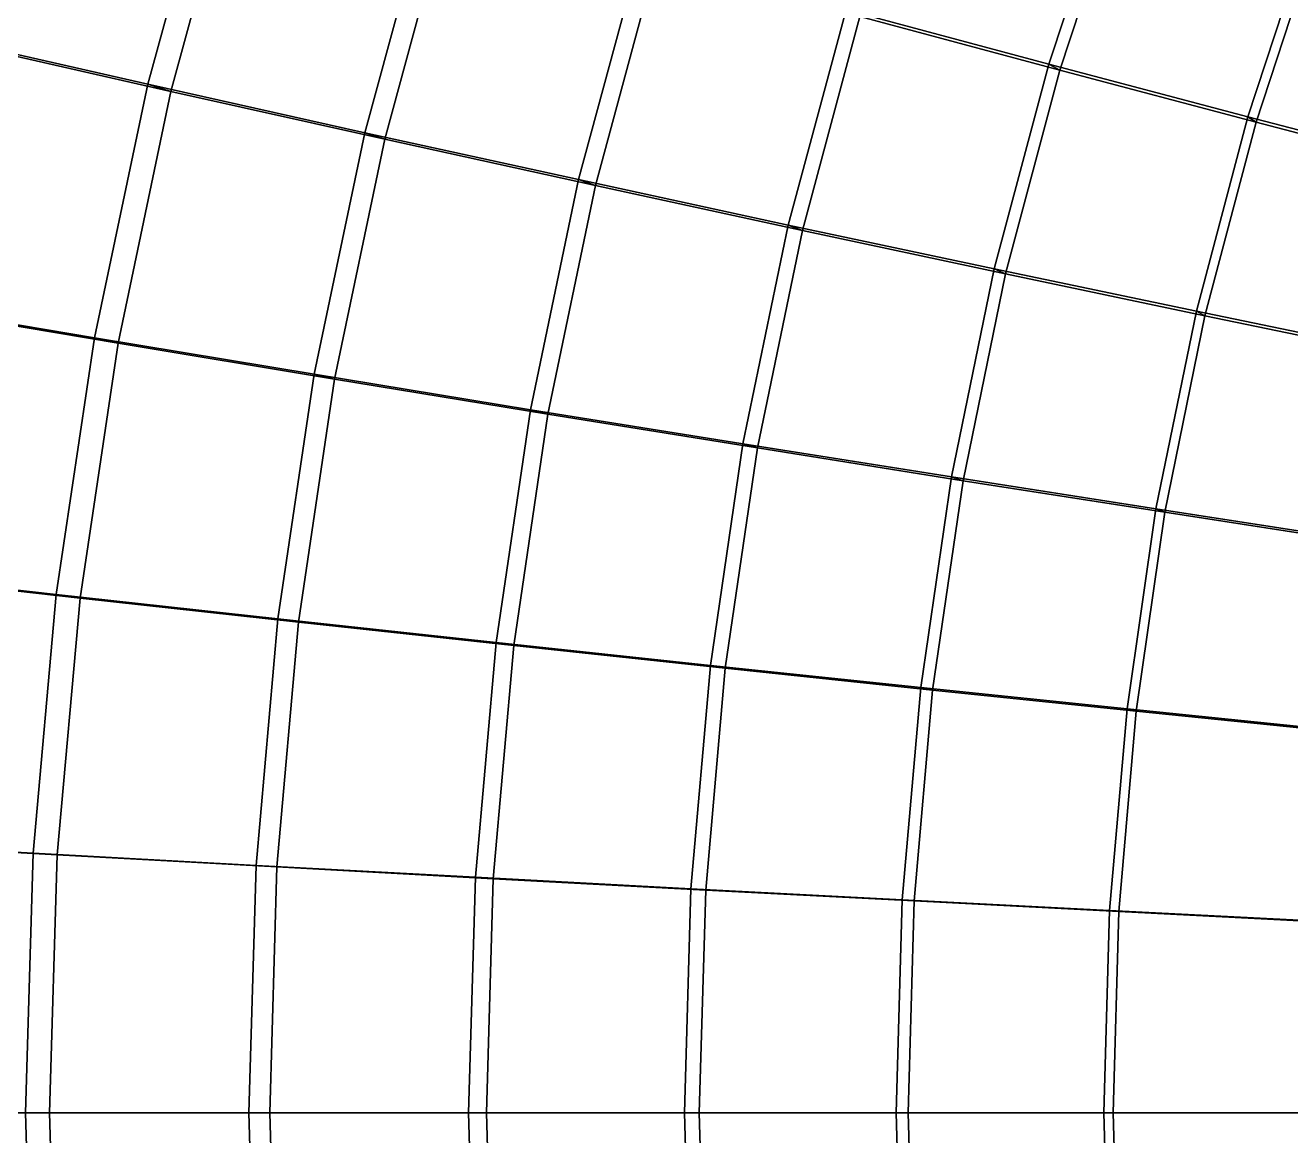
# Model space of a CAD drawing. Header units: metres. Extents: x -2184624 to 1125696, y -1900362 to 1900362.
# Drawn here: x -1432778 to -1068325, y -6583 to 313066 of the extents above; entities that cross this region are included whole.
import ezdxf

# ---------------------------------------------------------------- set-up
doc = ezdxf.new("R2010")
doc.units = ezdxf.units.M

msp = doc.modelspace()

# ---------------------------------------------------------------- linework, layer by layer
for points in [[(-1397483.8, 296101.66, 522361.53), (-1460946.4, 310488.34, 496161.97), (-1440237.6, 385786.88, 494339.12), (-1377830.6, 367915.9, 520397.88)], [(-1390828, 294050.03, 504234.66), (-1453327.1, 308240.84, 477846.66), (-1432796.1, 382996.88, 475983.06), (-1371340.9, 365369.47, 502230.12)], [(-1137942.6, 301878.38, 591216.4), (-1196346.6, 317566.84, 578213.8), (-1176122.4, 378320.94, 575396.3), (-1118844.4, 359641.8, 588285.8)], [(-1134831.1, 300133.5, 573515.1), (-1192439.1, 315642.97, 560432.7), (-1172382.6, 376034.75, 557565.56), (-1115891.6, 357569.3, 570535.3)], [(-1334967.4, 282149.12, 545051.7), (-1397483.8, 296101.66, 522361.53), (-1377830.6, 367915.9, 520397.88), (-1316338.5, 350585, 542959.3)], [(-1390828, 294050.03, 504234.66), (-1397483.8, 296101.66, 522361.53), (-1377830.6, 367915.9, 520397.88), (-1371340.9, 365369.47, 502230.12)], [(-1371340.9, 365369.47, 502230.12), (-1377830.6, 367915.9, 520397.88), (-1397483.8, 296101.66, 522361.53), (-1390828, 294050.03, 504234.66)], [(-1329222.6, 280277.5, 527081.2), (-1390828, 294050.03, 504234.66), (-1371340.9, 365369.47, 502230.12), (-1310749.2, 348262.44, 524947.94)], [(-1080646, 286728.34, 601334.3), (-1137942.6, 301878.38, 591216.4), (-1118844.4, 359641.8, 588285.8), (-1062634.8, 341604.66, 598305.75)], [(-1134831.1, 300133.5, 573515.1), (-1137942.6, 301878.38, 591216.4), (-1118844.4, 359641.8, 588285.8), (-1115891.6, 357569.3, 570535.3)], [(-1115891.6, 357569.3, 570535.3), (-1118844.4, 359641.8, 588285.8), (-1137942.6, 301878.38, 591216.4), (-1134831.1, 300133.5, 573515.1)], [(-1078309.2, 285151.22, 583692.94), (-1134831.1, 300133.5, 573515.1), (-1115891.6, 357569.3, 570535.3), (-1060448.5, 339732.53, 580615.6)], [(-1273462.1, 268636.94, 564388.94), (-1334967.4, 282149.12, 545051.7), (-1316338.5, 350585, 542959.3), (-1255826.1, 333801.53, 562179.25)], [(-1329222.6, 280277.5, 527081.2), (-1334967.4, 282149.12, 545051.7), (-1316338.5, 350585, 542959.3), (-1310749.2, 348262.44, 524947.94)], [(-1310749.2, 348262.44, 524947.94), (-1316338.5, 350585, 542959.3), (-1334967.4, 282149.12, 545051.7), (-1329222.6, 280277.5, 527081.2)], [(-1268585.1, 266931.5, 546546.2), (-1329222.6, 280277.5, 527081.2), (-1310749.2, 348262.44, 524947.94), (-1251095.1, 331685.78, 544295.6)], [(-1024479.2, 272105.47, 608709.44), (-1080646, 286728.34, 601334.3), (-1062634.8, 341604.66, 598305.75), (-1007517.1, 324195.75, 605597.6)], [(-1078309.2, 285151.22, 583692.94), (-1080646, 286728.34, 601334.3), (-1062634.8, 341604.66, 598305.75), (-1060448.5, 339732.53, 580615.6)], [(-1060448.5, 339732.53, 580615.6), (-1062634.8, 341604.66, 598305.75), (-1080646, 286728.34, 601334.3), (-1078309.2, 285151.22, 583692.94)], [(-1022901.3, 270686.4, 591110.2), (-1078309.2, 285151.22, 583692.94), (-1060448.5, 339732.53, 580615.6), (-1006082.75, 322512.44, 587950.4)], [(-1213023.1, 255566.1, 580528.25), (-1273462.1, 268636.94, 564388.94), (-1255826.1, 333801.53, 562179.25), (-1196346.6, 317566.84, 578213.8)], [(-1268585.1, 266931.5, 546546.2), (-1273462.1, 268636.94, 564388.94), (-1255826.1, 333801.53, 562179.25), (-1251095.1, 331685.78, 544295.6)], [(-1251095.1, 331685.78, 544295.6), (-1255826.1, 333801.53, 562179.25), (-1273462.1, 268636.94, 564388.94), (-1268585.1, 266931.5, 546546.2)], [(-1208977.9, 254014.81, 562787.75), (-1268585.1, 266931.5, 546546.2), (-1251095.1, 331685.78, 544295.6), (-1192439.1, 315642.97, 560432.7)], [(-1153690.9, 242934.47, 593623.1), (-1213023.1, 255566.1, 580528.25), (-1196346.6, 317566.84, 578213.8), (-1137942.6, 301878.38, 591216.4)], [(-1208977.9, 254014.81, 562787.75), (-1213023.1, 255566.1, 580528.25), (-1196346.6, 317566.84, 578213.8), (-1192439.1, 315642.97, 560432.7)], [(-1192439.1, 315642.97, 560432.7), (-1196346.6, 317566.84, 578213.8), (-1213023.1, 255566.1, 580528.25), (-1208977.9, 254014.81, 562787.75)], [(-1192439.1, 315642.97, 560432.7), (-1196346.6, 317566.84, 578213.8), (-1137942.6, 301878.38, 591216.4), (-1134831.1, 300133.5, 573515.1)], [(-1134831.1, 300133.5, 573515.1), (-1137942.6, 301878.38, 591216.4), (-1196346.6, 317566.84, 578213.8), (-1192439.1, 315642.97, 560432.7)], [(-1150449.1, 241526.97, 575962.25), (-1208977.9, 254014.81, 562787.75), (-1192439.1, 315642.97, 560432.7), (-1134831.1, 300133.5, 573515.1)], [(-1412863.6, 223112.05, 523893.6), (-1477152, 233954.83, 497584.66), (-1460946.4, 310488.34, 496161.97), (-1397483.8, 296101.66, 522361.53)], [(-1453327.1, 308240.84, 477846.66), (-1460946.4, 310488.34, 496161.97), (-1397483.8, 296101.66, 522361.53), (-1390828, 294050.03, 504234.66)], [(-1390828, 294050.03, 504234.66), (-1397483.8, 296101.66, 522361.53), (-1460946.4, 310488.34, 496161.97), (-1453327.1, 308240.84, 477846.66)], [(-1406078.4, 221564.89, 505798.53), (-1469394, 232260.2, 479301.03), (-1453327.1, 308240.84, 477846.66), (-1390828, 294050.03, 504234.66)], [(-1095498, 230736.3, 603821.56), (-1153690.9, 242934.47, 593623.1), (-1137942.6, 301878.38, 591216.4), (-1080646, 286728.34, 601334.3)], [(-1150449.1, 241526.97, 575962.25), (-1153690.9, 242934.47, 593623.1), (-1137942.6, 301878.38, 591216.4), (-1134831.1, 300133.5, 573515.1)], [(-1134831.1, 300133.5, 573515.1), (-1137942.6, 301878.38, 591216.4), (-1153690.9, 242934.47, 593623.1), (-1150449.1, 241526.97, 575962.25)], [(-1093037.5, 229463.52, 586220.06), (-1150449.1, 241526.97, 575962.25), (-1134831.1, 300133.5, 573515.1), (-1078309.2, 285151.22, 583692.94)], [(-1134831.1, 300133.5, 573515.1), (-1137942.6, 301878.38, 591216.4), (-1080646, 286728.34, 601334.3), (-1078309.2, 285151.22, 583692.94)], [(-1078309.2, 285151.22, 583692.94), (-1080646, 286728.34, 601334.3), (-1137942.6, 301878.38, 591216.4), (-1134831.1, 300133.5, 573515.1)], [(-1349545.9, 212596.42, 546684.2), (-1412863.6, 223112.05, 523893.6), (-1397483.8, 296101.66, 522361.53), (-1334967.4, 282149.12, 545051.7)], [(-1406078.4, 221564.89, 505798.53), (-1412863.6, 223112.05, 523893.6), (-1397483.8, 296101.66, 522361.53), (-1390828, 294050.03, 504234.66)], [(-1390828, 294050.03, 504234.66), (-1397483.8, 296101.66, 522361.53), (-1412863.6, 223112.05, 523893.6), (-1406078.4, 221564.89, 505798.53)], [(-1390828, 294050.03, 504234.66), (-1397483.8, 296101.66, 522361.53), (-1334967.4, 282149.12, 545051.7), (-1329222.6, 280277.5, 527081.2)], [(-1329222.6, 280277.5, 527081.2), (-1334967.4, 282149.12, 545051.7), (-1397483.8, 296101.66, 522361.53), (-1390828, 294050.03, 504234.66)], [(-1343679.9, 211184.8, 528745.56), (-1406078.4, 221564.89, 505798.53), (-1390828, 294050.03, 504234.66), (-1329222.6, 280277.5, 527081.2)], [(-1038466.56, 218962.17, 611264.8), (-1095498, 230736.3, 603821.56), (-1080646, 286728.34, 601334.3), (-1024479.2, 272105.47, 608709.44)], [(-1093037.5, 229463.52, 586220.06), (-1095498, 230736.3, 603821.56), (-1080646, 286728.34, 601334.3), (-1078309.2, 285151.22, 583692.94)], [(-1078309.2, 285151.22, 583692.94), (-1080646, 286728.34, 601334.3), (-1095498, 230736.3, 603821.56), (-1093037.5, 229463.52, 586220.06)], [(-1036770.94, 217816.23, 593704.94), (-1093037.5, 229463.52, 586220.06), (-1078309.2, 285151.22, 583692.94), (-1022901.3, 270686.4, 591110.2)], [(-1078309.2, 285151.22, 583692.94), (-1080646, 286728.34, 601334.3), (-1024479.2, 272105.47, 608709.44), (-1022901.3, 270686.4, 591110.2)], [(-1022901.3, 270686.4, 591110.2), (-1024479.2, 272105.47, 608709.44), (-1080646, 286728.34, 601334.3), (-1078309.2, 285151.22, 583692.94)], [(-1287264.8, 202411.95, 566112.4), (-1349545.9, 212596.42, 546684.2), (-1334967.4, 282149.12, 545051.7), (-1273462.1, 268636.94, 564388.94)], [(-1343679.9, 211184.8, 528745.56), (-1349545.9, 212596.42, 546684.2), (-1334967.4, 282149.12, 545051.7), (-1329222.6, 280277.5, 527081.2)], [(-1329222.6, 280277.5, 527081.2), (-1334967.4, 282149.12, 545051.7), (-1349545.9, 212596.42, 546684.2), (-1343679.9, 211184.8, 528745.56)], [(-1329222.6, 280277.5, 527081.2), (-1334967.4, 282149.12, 545051.7), (-1273462.1, 268636.94, 564388.94), (-1268585.1, 266931.5, 546546.2)], [(-1268585.1, 266931.5, 546546.2), (-1273462.1, 268636.94, 564388.94), (-1334967.4, 282149.12, 545051.7), (-1329222.6, 280277.5, 527081.2)], [(-1282273.8, 201125.39, 548301.4), (-1343679.9, 211184.8, 528745.56), (-1329222.6, 280277.5, 527081.2), (-1268585.1, 266931.5, 546546.2)], [(-1226074.1, 192560.4, 582333.9), (-1287264.8, 202411.95, 566112.4), (-1273462.1, 268636.94, 564388.94), (-1213023.1, 255566.1, 580528.25)], [(-1282273.8, 201125.39, 548301.4), (-1287264.8, 202411.95, 566112.4), (-1273462.1, 268636.94, 564388.94), (-1268585.1, 266931.5, 546546.2)], [(-1268585.1, 266931.5, 546546.2), (-1273462.1, 268636.94, 564388.94), (-1287264.8, 202411.95, 566112.4), (-1282273.8, 201125.39, 548301.4)], [(-1221921.6, 191389.88, 564625), (-1282273.8, 201125.39, 548301.4), (-1268585.1, 266931.5, 546546.2), (-1208977.9, 254014.81, 562787.75)], [(-1268585.1, 266931.5, 546546.2), (-1273462.1, 268636.94, 564388.94), (-1213023.1, 255566.1, 580528.25), (-1208977.9, 254014.81, 562787.75)], [(-1208977.9, 254014.81, 562787.75), (-1213023.1, 255566.1, 580528.25), (-1273462.1, 268636.94, 564388.94), (-1268585.1, 266931.5, 546546.2)], [(-1166016, 183039.33, 595500.94), (-1226074.1, 192560.4, 582333.9), (-1213023.1, 255566.1, 580528.25), (-1153690.9, 242934.47, 593623.1)], [(-1221921.6, 191389.88, 564625), (-1226074.1, 192560.4, 582333.9), (-1213023.1, 255566.1, 580528.25), (-1208977.9, 254014.81, 562787.75)], [(-1208977.9, 254014.81, 562787.75), (-1213023.1, 255566.1, 580528.25), (-1226074.1, 192560.4, 582333.9), (-1221921.6, 191389.88, 564625)], [(-1208977.9, 254014.81, 562787.75), (-1213023.1, 255566.1, 580528.25), (-1153690.9, 242934.47, 593623.1), (-1150449.1, 241526.97, 575962.25)], [(-1150449.1, 241526.97, 575962.25), (-1153690.9, 242934.47, 593623.1), (-1213023.1, 255566.1, 580528.25), (-1208977.9, 254014.81, 562787.75)], [(-1162672.5, 181976.95, 577871.44), (-1221921.6, 191389.88, 564625), (-1208977.9, 254014.81, 562787.75), (-1150449.1, 241526.97, 575962.25)], [(-1107122.1, 173844.92, 605762), (-1166016, 183039.33, 595500.94), (-1153690.9, 242934.47, 593623.1), (-1095498, 230736.3, 603821.56)], [(-1162672.5, 181976.95, 577871.44), (-1166016, 183039.33, 595500.94), (-1153690.9, 242934.47, 593623.1), (-1150449.1, 241526.97, 575962.25)], [(-1150449.1, 241526.97, 575962.25), (-1153690.9, 242934.47, 593623.1), (-1166016, 183039.33, 595500.94), (-1162672.5, 181976.95, 577871.44)], [(-1104565.1, 172883.86, 588191.5), (-1162672.5, 181976.95, 577871.44), (-1150449.1, 241526.97, 575962.25), (-1093037.5, 229463.52, 586220.06)], [(-1150449.1, 241526.97, 575962.25), (-1153690.9, 242934.47, 593623.1), (-1095498, 230736.3, 603821.56), (-1093037.5, 229463.52, 586220.06)], [(-1093037.5, 229463.52, 586220.06), (-1095498, 230736.3, 603821.56), (-1153690.9, 242934.47, 593623.1), (-1150449.1, 241526.97, 575962.25)], [(-1423899.8, 149235.98, 524990.7), (-1488780.1, 156489.52, 498603.22), (-1477152, 233954.83, 497584.66), (-1412863.6, 223112.05, 523893.6)], [(-1469394, 232260.2, 479301.03), (-1477152, 233954.83, 497584.66), (-1412863.6, 223112.05, 523893.6), (-1406078.4, 221564.89, 505798.53)], [(-1406078.4, 221564.89, 505798.53), (-1412863.6, 223112.05, 523893.6), (-1477152, 233954.83, 497584.66), (-1469394, 232260.2, 479301.03)], [(-1417021.8, 148200.55, 506918.3), (-1480922.9, 155355.48, 480342.22), (-1469394, 232260.2, 479301.03), (-1406078.4, 221564.89, 505798.53)], [(-1049414, 164970.02, 613258.44), (-1107122.1, 173844.92, 605762), (-1095498, 230736.3, 603821.56), (-1038466.56, 218962.17, 611264.8)], [(-1104565.1, 172883.86, 588191.5), (-1107122.1, 173844.92, 605762), (-1095498, 230736.3, 603821.56), (-1093037.5, 229463.52, 586220.06)], [(-1093037.5, 229463.52, 586220.06), (-1095498, 230736.3, 603821.56), (-1107122.1, 173844.92, 605762), (-1104565.1, 172883.86, 588191.5)], [(-1093037.5, 229463.52, 586220.06), (-1095498, 230736.3, 603821.56), (-1038466.56, 218962.17, 611264.8), (-1036770.94, 217816.23, 593704.94)], [(-1036770.94, 217816.23, 593704.94), (-1038466.56, 218962.17, 611264.8), (-1095498, 230736.3, 603821.56), (-1093037.5, 229463.52, 586220.06)], [(-1047626.5, 164104.39, 595729.2), (-1104565.1, 172883.86, 588191.5), (-1093037.5, 229463.52, 586220.06), (-1036770.94, 217816.23, 593704.94)], [(-1360007.2, 142201.08, 547853.1), (-1423899.8, 149235.98, 524990.7), (-1412863.6, 223112.05, 523893.6), (-1349545.9, 212596.42, 546684.2)], [(-1417021.8, 148200.55, 506918.3), (-1423899.8, 149235.98, 524990.7), (-1412863.6, 223112.05, 523893.6), (-1406078.4, 221564.89, 505798.53)], [(-1406078.4, 221564.89, 505798.53), (-1412863.6, 223112.05, 523893.6), (-1423899.8, 149235.98, 524990.7), (-1417021.8, 148200.55, 506918.3)], [(-1406078.4, 221564.89, 505798.53), (-1412863.6, 223112.05, 523893.6), (-1349545.9, 212596.42, 546684.2), (-1343679.9, 211184.8, 528745.56)], [(-1343679.9, 211184.8, 528745.56), (-1349545.9, 212596.42, 546684.2), (-1412863.6, 223112.05, 523893.6), (-1406078.4, 221564.89, 505798.53)], [(-1354054.5, 141256.17, 529937.25), (-1417021.8, 148200.55, 506918.3), (-1406078.4, 221564.89, 505798.53), (-1343679.9, 211184.8, 528745.56)], [(-1297169.5, 135387.69, 567346.75), (-1360007.2, 142201.08, 547853.1), (-1349545.9, 212596.42, 546684.2), (-1287264.8, 202411.95, 566112.4)], [(-1354054.5, 141256.17, 529937.25), (-1360007.2, 142201.08, 547853.1), (-1349545.9, 212596.42, 546684.2), (-1343679.9, 211184.8, 528745.56)], [(-1343679.9, 211184.8, 528745.56), (-1349545.9, 212596.42, 546684.2), (-1360007.2, 142201.08, 547853.1), (-1354054.5, 141256.17, 529937.25)], [(-1343679.9, 211184.8, 528745.56), (-1349545.9, 212596.42, 546684.2), (-1287264.8, 202411.95, 566112.4), (-1282273.8, 201125.39, 548301.4)], [(-1282273.8, 201125.39, 548301.4), (-1287264.8, 202411.95, 566112.4), (-1349545.9, 212596.42, 546684.2), (-1343679.9, 211184.8, 528745.56)], [(-1292097, 134526.4, 549558.5), (-1354054.5, 141256.17, 529937.25), (-1343679.9, 211184.8, 528745.56), (-1282273.8, 201125.39, 548301.4)], [(-1235440, 128796.414, 583626.4), (-1297169.5, 135387.69, 567346.75), (-1287264.8, 202411.95, 566112.4), (-1226074.1, 192560.4, 582333.9)], [(-1292097, 134526.4, 549558.5), (-1297169.5, 135387.69, 567346.75), (-1287264.8, 202411.95, 566112.4), (-1282273.8, 201125.39, 548301.4)], [(-1282273.8, 201125.39, 548301.4), (-1287264.8, 202411.95, 566112.4), (-1297169.5, 135387.69, 567346.75), (-1292097, 134526.4, 549558.5)], [(-1231210.5, 128012.695, 565940.1), (-1292097, 134526.4, 549558.5), (-1282273.8, 201125.39, 548301.4), (-1221921.6, 191389.88, 564625)], [(-1282273.8, 201125.39, 548301.4), (-1287264.8, 202411.95, 566112.4), (-1226074.1, 192560.4, 582333.9), (-1221921.6, 191389.88, 564625)], [(-1221921.6, 191389.88, 564625), (-1226074.1, 192560.4, 582333.9), (-1287264.8, 202411.95, 566112.4), (-1282273.8, 201125.39, 548301.4)], [(-1174860.9, 122426.73, 596845.3), (-1235440, 128796.414, 583626.4), (-1226074.1, 192560.4, 582333.9), (-1166016, 183039.33, 595500.94)], [(-1231210.5, 128012.695, 565940.1), (-1235440, 128796.414, 583626.4), (-1226074.1, 192560.4, 582333.9), (-1221921.6, 191389.88, 564625)], [(-1221921.6, 191389.88, 564625), (-1226074.1, 192560.4, 582333.9), (-1235440, 128796.414, 583626.4), (-1231210.5, 128012.695, 565940.1)], [(-1171444.6, 121715.27, 579238.2), (-1231210.5, 128012.695, 565940.1), (-1221921.6, 191389.88, 564625), (-1162672.5, 181976.95, 577871.44)], [(-1221921.6, 191389.88, 564625), (-1226074.1, 192560.4, 582333.9), (-1166016, 183039.33, 595500.94), (-1162672.5, 181976.95, 577871.44)], [(-1162672.5, 181976.95, 577871.44), (-1166016, 183039.33, 595500.94), (-1226074.1, 192560.4, 582333.9), (-1221921.6, 191389.88, 564625)], [(-1115463.8, 116275.164, 607151.06), (-1174860.9, 122426.73, 596845.3), (-1166016, 183039.33, 595500.94), (-1107122.1, 173844.92, 605762)], [(-1171444.6, 121715.27, 579238.2), (-1174860.9, 122426.73, 596845.3), (-1166016, 183039.33, 595500.94), (-1162672.5, 181976.95, 577871.44)], [(-1162672.5, 181976.95, 577871.44), (-1166016, 183039.33, 595500.94), (-1174860.9, 122426.73, 596845.3), (-1171444.6, 121715.27, 579238.2)], [(-1162672.5, 181976.95, 577871.44), (-1166016, 183039.33, 595500.94), (-1107122.1, 173844.92, 605762), (-1104565.1, 172883.86, 588191.5)], [(-1104565.1, 172883.86, 588191.5), (-1107122.1, 173844.92, 605762), (-1166016, 183039.33, 595500.94), (-1162672.5, 181976.95, 577871.44)], [(-1112837.8, 115631.38, 589602.8), (-1171444.6, 121715.27, 579238.2), (-1162672.5, 181976.95, 577871.44), (-1104565.1, 172883.86, 588191.5)], [(-1057270, 110337.33, 614685.5), (-1115463.8, 116275.164, 607151.06), (-1107122.1, 173844.92, 605762), (-1049414, 164970.02, 613258.44)], [(-1112837.8, 115631.38, 589602.8), (-1115463.8, 116275.164, 607151.06), (-1107122.1, 173844.92, 605762), (-1104565.1, 172883.86, 588191.5)], [(-1104565.1, 172883.86, 588191.5), (-1107122.1, 173844.92, 605762), (-1115463.8, 116275.164, 607151.06), (-1112837.8, 115631.38, 589602.8)], [(-1055416.8, 109757.28, 597178.1), (-1112837.8, 115631.38, 589602.8), (-1104565.1, 172883.86, 588191.5), (-1047626.5, 164104.39, 595729.2)], [(-1104565.1, 172883.86, 588191.5), (-1107122.1, 173844.92, 605762), (-1049414, 164970.02, 613258.44), (-1047626.5, 164104.39, 595729.2)], [(-1047626.5, 164104.39, 595729.2), (-1049414, 164970.02, 613258.44), (-1107122.1, 173844.92, 605762), (-1104565.1, 172883.86, 588191.5)], [(-1430541.6, 74766.61, 525650), (-1495778.5, 78400.94, 499215.4), (-1488780.1, 156489.52, 498603.22), (-1423899.8, 149235.98, 524990.7)], [(-1480922.9, 155355.48, 480342.22), (-1488780.1, 156489.52, 498603.22), (-1423899.8, 149235.98, 524990.7), (-1417021.8, 148200.55, 506918.3)], [(-1417021.8, 148200.55, 506918.3), (-1423899.8, 149235.98, 524990.7), (-1488780.1, 156489.52, 498603.22), (-1480922.9, 155355.48, 480342.22)], [(-1423607.9, 74247.69, 507591.28), (-1487861.5, 77832.64, 480967.97), (-1480922.9, 155355.48, 480342.22), (-1417021.8, 148200.55, 506918.3)], [(-1366304, 71241.81, 548555.6), (-1430541.6, 74766.61, 525650), (-1423899.8, 149235.98, 524990.7), (-1360007.2, 142201.08, 547853.1)], [(-1423607.9, 74247.69, 507591.28), (-1430541.6, 74766.61, 525650), (-1423899.8, 149235.98, 524990.7), (-1417021.8, 148200.55, 506918.3)], [(-1417021.8, 148200.55, 506918.3), (-1423899.8, 149235.98, 524990.7), (-1430541.6, 74766.61, 525650), (-1423607.9, 74247.69, 507591.28)], [(-1417021.8, 148200.55, 506918.3), (-1423899.8, 149235.98, 524990.7), (-1360007.2, 142201.08, 547853.1), (-1354054.5, 141256.17, 529937.25)], [(-1354054.5, 141256.17, 529937.25), (-1360007.2, 142201.08, 547853.1), (-1423899.8, 149235.98, 524990.7), (-1417021.8, 148200.55, 506918.3)], [(-1360299, 70768.25, 530653.4), (-1423607.9, 74247.69, 507591.28), (-1417021.8, 148200.55, 506918.3), (-1354054.5, 141256.17, 529937.25)], [(-1303130.9, 67827.91, 568088.25), (-1366304, 71241.81, 548555.6), (-1360007.2, 142201.08, 547853.1), (-1297169.5, 135387.69, 567346.75)], [(-1360299, 70768.25, 530653.4), (-1366304, 71241.81, 548555.6), (-1360007.2, 142201.08, 547853.1), (-1354054.5, 141256.17, 529937.25)], [(-1354054.5, 141256.17, 529937.25), (-1360007.2, 142201.08, 547853.1), (-1366304, 71241.81, 548555.6), (-1360299, 70768.25, 530653.4)], [(-1354054.5, 141256.17, 529937.25), (-1360007.2, 142201.08, 547853.1), (-1297169.5, 135387.69, 567346.75), (-1292097, 134526.4, 549558.5)], [(-1292097, 134526.4, 549558.5), (-1297169.5, 135387.69, 567346.75), (-1360007.2, 142201.08, 547853.1), (-1354054.5, 141256.17, 529937.25)], [(-1298009.4, 67396.2, 550313.6), (-1360299, 70768.25, 530653.4), (-1354054.5, 141256.17, 529937.25), (-1292097, 134526.4, 549558.5)], [(-1241077, 64525.465, 584403.25), (-1303130.9, 67827.91, 568088.25), (-1297169.5, 135387.69, 567346.75), (-1235440, 128796.414, 583626.4)], [(-1298009.4, 67396.2, 550313.6), (-1303130.9, 67827.91, 568088.25), (-1297169.5, 135387.69, 567346.75), (-1292097, 134526.4, 549558.5)], [(-1292097, 134526.4, 549558.5), (-1297169.5, 135387.69, 567346.75), (-1303130.9, 67827.91, 568088.25), (-1298009.4, 67396.2, 550313.6)], [(-1292097, 134526.4, 549558.5), (-1297169.5, 135387.69, 567346.75), (-1235440, 128796.414, 583626.4), (-1231210.5, 128012.695, 565940.1)], [(-1231210.5, 128012.695, 565940.1), (-1235440, 128796.414, 583626.4), (-1297169.5, 135387.69, 567346.75), (-1292097, 134526.4, 549558.5)], [(-1236801.2, 64132.574, 566730.5), (-1298009.4, 67396.2, 550313.6), (-1292097, 134526.4, 549558.5), (-1231210.5, 128012.695, 565940.1)], [(-1180184.2, 61333.72, 597653.1), (-1241077, 64525.465, 584403.25), (-1235440, 128796.414, 583626.4), (-1174860.9, 122426.73, 596845.3)], [(-1236801.2, 64132.574, 566730.5), (-1241077, 64525.465, 584403.25), (-1235440, 128796.414, 583626.4), (-1231210.5, 128012.695, 565940.1)], [(-1231210.5, 128012.695, 565940.1), (-1235440, 128796.414, 583626.4), (-1241077, 64525.465, 584403.25), (-1236801.2, 64132.574, 566730.5)], [(-1176724.5, 60977.008, 580059.5), (-1236801.2, 64132.574, 566730.5), (-1231210.5, 128012.695, 565940.1), (-1171444.6, 121715.27, 579238.2)], [(-1231210.5, 128012.695, 565940.1), (-1235440, 128796.414, 583626.4), (-1174860.9, 122426.73, 596845.3), (-1171444.6, 121715.27, 579238.2)], [(-1171444.6, 121715.27, 579238.2), (-1174860.9, 122426.73, 596845.3), (-1235440, 128796.414, 583626.4), (-1231210.5, 128012.695, 565940.1)], [(-1120484.8, 58251.406, 607986), (-1180184.2, 61333.72, 597653.1), (-1174860.9, 122426.73, 596845.3), (-1115463.8, 116275.164, 607151.06)], [(-1176724.5, 60977.008, 580059.5), (-1180184.2, 61333.72, 597653.1), (-1174860.9, 122426.73, 596845.3), (-1171444.6, 121715.27, 579238.2)], [(-1171444.6, 121715.27, 579238.2), (-1174860.9, 122426.73, 596845.3), (-1180184.2, 61333.72, 597653.1), (-1176724.5, 60977.008, 580059.5)], [(-1117817.2, 57928.594, 590451), (-1176724.5, 60977.008, 580059.5), (-1171444.6, 121715.27, 579238.2), (-1112837.8, 115631.38, 589602.8)], [(-1171444.6, 121715.27, 579238.2), (-1174860.9, 122426.73, 596845.3), (-1115463.8, 116275.164, 607151.06), (-1112837.8, 115631.38, 589602.8)], [(-1112837.8, 115631.38, 589602.8), (-1115463.8, 116275.164, 607151.06), (-1174860.9, 122426.73, 596845.3), (-1171444.6, 121715.27, 579238.2)], [(-1061998.6, 55276.047, 615543.25), (-1120484.8, 58251.406, 607986), (-1115463.8, 116275.164, 607151.06), (-1057270, 110337.33, 614685.5)], [(-1117817.2, 57928.594, 590451), (-1120484.8, 58251.406, 607986), (-1115463.8, 116275.164, 607151.06), (-1112837.8, 115631.38, 589602.8)], [(-1112837.8, 115631.38, 589602.8), (-1115463.8, 116275.164, 607151.06), (-1120484.8, 58251.406, 607986), (-1117817.2, 57928.594, 590451)], [(-1060105.9, 54985.133, 598049), (-1117817.2, 57928.594, 590451), (-1112837.8, 115631.38, 589602.8), (-1055416.8, 109757.28, 597178.1)], [(-1112837.8, 115631.38, 589602.8), (-1115463.8, 116275.164, 607151.06), (-1057270, 110337.33, 614685.5), (-1055416.8, 109757.28, 597178.1)], [(-1055416.8, 109757.28, 597178.1), (-1057270, 110337.33, 614685.5), (-1115463.8, 116275.164, 607151.06), (-1112837.8, 115631.38, 589602.8)], [(-1432759.4, -0.129, 525869.7), (-1498115, -0.07, 499419.34), (-1495778.5, 78400.94, 499215.4), (-1430541.6, 74766.61, 525650)], [(-1487861.5, 77832.64, 480967.97), (-1495778.5, 78400.94, 499215.4), (-1430541.6, 74766.61, 525650), (-1423607.9, 74247.69, 507591.28)], [(-1423607.9, 74247.69, 507591.28), (-1430541.6, 74766.61, 525650), (-1495778.5, 78400.94, 499215.4), (-1487861.5, 77832.64, 480967.97)], [(-1425807.1, -0.11, 507815.5), (-1490178, -0.059, 481176.4), (-1487861.5, 77832.64, 480967.97), (-1423607.9, 74247.69, 507591.28)], [(-1368405.5, -0.13, 548790), (-1432759.4, -0.129, 525869.7), (-1430541.6, 74766.61, 525650), (-1366304, 71241.81, 548555.6)], [(-1425807.1, -0.11, 507815.5), (-1432759.4, -0.129, 525869.7), (-1430541.6, 74766.61, 525650), (-1423607.9, 74247.69, 507591.28)], [(-1423607.9, 74247.69, 507591.28), (-1430541.6, 74766.61, 525650), (-1432759.4, -0.129, 525869.7), (-1425807.1, -0.11, 507815.5)], [(-1423607.9, 74247.69, 507591.28), (-1430541.6, 74766.61, 525650), (-1366304, 71241.81, 548555.6), (-1360299, 70768.25, 530653.4)], [(-1360299, 70768.25, 530653.4), (-1366304, 71241.81, 548555.6), (-1430541.6, 74766.61, 525650), (-1423607.9, 74247.69, 507591.28)], [(-1362383.2, -0.108, 530892.25), (-1425807.1, -0.11, 507815.5), (-1423607.9, 74247.69, 507591.28), (-1360299, 70768.25, 530653.4)], [(-1305120.8, -0.075, 568335.9), (-1368405.5, -0.13, 548790), (-1366304, 71241.81, 548555.6), (-1303130.9, 67827.91, 568088.25)], [(-1362383.2, -0.108, 530892.25), (-1368405.5, -0.13, 548790), (-1366304, 71241.81, 548555.6), (-1360299, 70768.25, 530653.4)], [(-1360299, 70768.25, 530653.4), (-1366304, 71241.81, 548555.6), (-1368405.5, -0.13, 548790), (-1362383.2, -0.108, 530892.25)], [(-1360299, 70768.25, 530653.4), (-1366304, 71241.81, 548555.6), (-1303130.9, 67827.91, 568088.25), (-1298009.4, 67396.2, 550313.6)], [(-1298009.4, 67396.2, 550313.6), (-1303130.9, 67827.91, 568088.25), (-1366304, 71241.81, 548555.6), (-1360299, 70768.25, 530653.4)], [(-1299982.8, -0.069, 550565.75), (-1362383.2, -0.108, 530892.25), (-1360299, 70768.25, 530653.4), (-1298009.4, 67396.2, 550313.6)], [(-1242958.8, -0.014, 584662.44), (-1305120.8, -0.075, 568335.9), (-1303130.9, 67827.91, 568088.25), (-1241077, 64525.465, 584403.25)], [(-1299982.8, -0.069, 550565.75), (-1305120.8, -0.075, 568335.9), (-1303130.9, 67827.91, 568088.25), (-1298009.4, 67396.2, 550313.6)], [(-1298009.4, 67396.2, 550313.6), (-1303130.9, 67827.91, 568088.25), (-1305120.8, -0.075, 568335.9), (-1299982.8, -0.069, 550565.75)], [(-1298009.4, 67396.2, 550313.6), (-1303130.9, 67827.91, 568088.25), (-1241077, 64525.465, 584403.25), (-1236801.2, 64132.574, 566730.5)], [(-1236801.2, 64132.574, 566730.5), (-1241077, 64525.465, 584403.25), (-1303130.9, 67827.91, 568088.25), (-1298009.4, 67396.2, 550313.6)], [(-1238667.5, -0.028, 566994.2), (-1299982.8, -0.069, 550565.75), (-1298009.4, 67396.2, 550313.6), (-1236801.2, 64132.574, 566730.5)], [(-1181961.4, -0.181, 597922.94), (-1242958.8, -0.014, 584662.44), (-1241077, 64525.465, 584403.25), (-1180184.2, 61333.72, 597653.1)], [(-1238667.5, -0.028, 566994.2), (-1242958.8, -0.014, 584662.44), (-1241077, 64525.465, 584403.25), (-1236801.2, 64132.574, 566730.5)], [(-1236801.2, 64132.574, 566730.5), (-1241077, 64525.465, 584403.25), (-1242958.8, -0.014, 584662.44), (-1238667.5, -0.028, 566994.2)], [(-1236801.2, 64132.574, 566730.5), (-1241077, 64525.465, 584403.25), (-1180184.2, 61333.72, 597653.1), (-1176724.5, 60977.008, 580059.5)], [(-1176724.5, 60977.008, 580059.5), (-1180184.2, 61333.72, 597653.1), (-1241077, 64525.465, 584403.25), (-1236801.2, 64132.574, 566730.5)], [(-1178486.9, -0.18, 580333.7), (-1238667.5, -0.028, 566994.2), (-1236801.2, 64132.574, 566730.5), (-1176724.5, 60977.008, 580059.5)], [(-1122160.5, -0.02, 608264.3), (-1181961.4, -0.181, 597922.94), (-1180184.2, 61333.72, 597653.1), (-1120484.8, 58251.406, 607986)], [(-1178486.9, -0.18, 580333.7), (-1181961.4, -0.181, 597922.94), (-1180184.2, 61333.72, 597653.1), (-1176724.5, 60977.008, 580059.5)], [(-1176724.5, 60977.008, 580059.5), (-1180184.2, 61333.72, 597653.1), (-1181961.4, -0.181, 597922.94), (-1178486.9, -0.18, 580333.7)], [(-1176724.5, 60977.008, 580059.5), (-1180184.2, 61333.72, 597653.1), (-1120484.8, 58251.406, 607986), (-1117817.2, 57928.594, 590451)], [(-1117817.2, 57928.594, 590451), (-1120484.8, 58251.406, 607986), (-1180184.2, 61333.72, 597653.1), (-1176724.5, 60977.008, 580059.5)], [(-1119479.2, 0.01, 590733.8), (-1178486.9, -0.18, 580333.7), (-1176724.5, 60977.008, 580059.5), (-1117817.2, 57928.594, 590451)], [(-1063576.6, -0.065, 615829.4), (-1122160.5, -0.02, 608264.3), (-1120484.8, 58251.406, 607986), (-1061998.6, 55276.047, 615543.25)], [(-1119479.2, 0.01, 590733.8), (-1122160.5, -0.02, 608264.3), (-1120484.8, 58251.406, 607986), (-1117817.2, 57928.594, 590451)], [(-1117817.2, 57928.594, 590451), (-1120484.8, 58251.406, 607986), (-1122160.5, -0.02, 608264.3), (-1119479.2, 0.01, 590733.8)], [(-1117817.2, 57928.594, 590451), (-1120484.8, 58251.406, 607986), (-1061998.6, 55276.047, 615543.25), (-1060105.9, 54985.133, 598049)], [(-1060105.9, 54985.133, 598049), (-1061998.6, 55276.047, 615543.25), (-1120484.8, 58251.406, 607986), (-1117817.2, 57928.594, 590451)], [(-1061670.9, -0.049, 598339.5), (-1119479.2, 0.01, 590733.8), (-1117817.2, 57928.594, 590451), (-1060105.9, 54985.133, 598049)], [(-1119479.2, 0.01, 590733.8), (-1122160.5, -0.02, 608264.3), (-1181961.4, -0.181, 597922.94), (-1178486.9, -0.18, 580333.7)], [(-1061670.9, -0.049, 598339.5), (-1063576.6, -0.065, 615829.4), (-1122160.5, -0.02, 608264.3), (-1119479.2, 0.01, 590733.8)], [(-1425807.1, -0.11, 507815.5), (-1432759.4, -0.129, 525869.7), (-1498115, -0.07, 499419.34), (-1490178, -0.059, 481176.4)], [(-1362383.2, -0.108, 530892.25), (-1368405.5, -0.13, 548790), (-1432759.4, -0.129, 525869.7), (-1425807.1, -0.11, 507815.5)], [(-1299982.8, -0.069, 550565.75), (-1305120.8, -0.075, 568335.9), (-1368405.5, -0.13, 548790), (-1362383.2, -0.108, 530892.25)], [(-1238667.5, -0.028, 566994.2), (-1242958.8, -0.014, 584662.44), (-1305120.8, -0.075, 568335.9), (-1299982.8, -0.069, 550565.75)], [(-1178486.9, -0.18, 580333.7), (-1181961.4, -0.181, 597922.94), (-1242958.8, -0.014, 584662.44), (-1238667.5, -0.028, 566994.2)]]:
    msp.add_3dface(points)
at = {"layer": '1'}
for points in [[(-1178486.9, -0.18, 580333.7), (-1181961.4, -0.181, 597922.94), (-1122160.5, -0.02, 608264.3), (-1119479.2, 0.01, 590733.8)], [(-1117816.8, -57928.793, 590450.8), (-1176724.5, -60977.13, 580059.5), (-1178486.9, -0.18, 580333.7), (-1119479.2, 0.01, 590733.8)], [(-1117816.8, -57928.793, 590450.8), (-1120484.2, -58251.598, 607985.8), (-1122160.5, -0.02, 608264.3), (-1119479.2, 0.01, 590733.8)], [(-1119479.2, 0.01, 590733.8), (-1122160.5, -0.02, 608264.3), (-1063576.6, -0.065, 615829.4), (-1061670.9, -0.049, 598339.5)], [(-1119479.2, 0.01, 590733.8), (-1122160.5, -0.02, 608264.3), (-1120484.2, -58251.598, 607985.8), (-1117816.8, -57928.793, 590450.8)], [(-1060105.6, -54985.293, 598048.94), (-1117816.8, -57928.793, 590450.8), (-1119479.2, 0.01, 590733.8), (-1061670.9, -0.049, 598339.5)], [(-1490178, -0.059, 481176.4), (-1498115, -0.07, 499419.34), (-1432759.4, -0.129, 525869.7), (-1425807.1, -0.11, 507815.5)], [(-1430541.9, -74767.01, 525649.75), (-1495778.5, -78401.23, 499215.25), (-1498115, -0.07, 499419.34), (-1432759.4, -0.129, 525869.7)], [(-1423608.1, -74248.07, 507591), (-1487861.5, -77832.93, 480967.8), (-1490178, -0.059, 481176.4), (-1425807.1, -0.11, 507815.5)], [(-1425807.1, -0.11, 507815.5), (-1432759.4, -0.129, 525869.7), (-1368405.5, -0.13, 548790), (-1362383.2, -0.108, 530892.25)], [(-1423608.1, -74248.07, 507591), (-1430541.9, -74767.01, 525649.75), (-1432759.4, -0.129, 525869.7), (-1425807.1, -0.11, 507815.5)], [(-1425807.1, -0.11, 507815.5), (-1432759.4, -0.129, 525869.7), (-1430541.9, -74767.01, 525649.75), (-1423608.1, -74248.07, 507591)], [(-1366303.9, -71242.06, 548555.56), (-1430541.9, -74767.01, 525649.75), (-1432759.4, -0.129, 525869.7), (-1368405.5, -0.13, 548790)], [(-1360298.9, -70768.5, 530653.3), (-1423608.1, -74248.07, 507591), (-1425807.1, -0.11, 507815.5), (-1362383.2, -0.108, 530892.25)], [(-1362383.2, -0.108, 530892.25), (-1368405.5, -0.13, 548790), (-1305120.8, -0.075, 568335.9), (-1299982.8, -0.069, 550565.75)], [(-1303130.5, -67828.12, 568088.4), (-1366303.9, -71242.06, 548555.56), (-1368405.5, -0.13, 548790), (-1305120.8, -0.075, 568335.9)], [(-1360298.9, -70768.5, 530653.3), (-1366303.9, -71242.06, 548555.56), (-1368405.5, -0.13, 548790), (-1362383.2, -0.108, 530892.25)], [(-1362383.2, -0.108, 530892.25), (-1368405.5, -0.13, 548790), (-1366303.9, -71242.06, 548555.56), (-1360298.9, -70768.5, 530653.3)], [(-1298008.8, -67396.414, 550313.75), (-1360298.9, -70768.5, 530653.3), (-1362383.2, -0.108, 530892.25), (-1299982.8, -0.069, 550565.75)], [(-1241076.8, -64525.715, 584403.44), (-1303130.5, -67828.12, 568088.4), (-1305120.8, -0.075, 568335.9), (-1242958.8, -0.014, 584662.44)], [(-1299982.8, -0.069, 550565.75), (-1305120.8, -0.075, 568335.9), (-1242958.8, -0.014, 584662.44), (-1238667.5, -0.028, 566994.2)], [(-1298008.8, -67396.414, 550313.75), (-1303130.5, -67828.12, 568088.4), (-1305120.8, -0.075, 568335.9), (-1299982.8, -0.069, 550565.75)], [(-1299982.8, -0.069, 550565.75), (-1305120.8, -0.075, 568335.9), (-1303130.5, -67828.12, 568088.4), (-1298008.8, -67396.414, 550313.75)], [(-1236801, -64132.824, 566730.7), (-1298008.8, -67396.414, 550313.75), (-1299982.8, -0.069, 550565.75), (-1238667.5, -0.028, 566994.2)], [(-1180184.2, -61333.848, 597653.1), (-1241076.8, -64525.715, 584403.44), (-1242958.8, -0.014, 584662.44), (-1181961.4, -0.181, 597922.94)], [(-1236801, -64132.824, 566730.7), (-1241076.8, -64525.715, 584403.44), (-1242958.8, -0.014, 584662.44), (-1238667.5, -0.028, 566994.2)], [(-1238667.5, -0.028, 566994.2), (-1242958.8, -0.014, 584662.44), (-1181961.4, -0.181, 597922.94), (-1178486.9, -0.18, 580333.7)], [(-1238667.5, -0.028, 566994.2), (-1242958.8, -0.014, 584662.44), (-1241076.8, -64525.715, 584403.44), (-1236801, -64132.824, 566730.7)], [(-1176724.5, -60977.13, 580059.5), (-1236801, -64132.824, 566730.7), (-1238667.5, -0.028, 566994.2), (-1178486.9, -0.18, 580333.7)], [(-1120484.2, -58251.598, 607985.8), (-1180184.2, -61333.848, 597653.1), (-1181961.4, -0.181, 597922.94), (-1122160.5, -0.02, 608264.3)], [(-1176724.5, -60977.13, 580059.5), (-1180184.2, -61333.848, 597653.1), (-1181961.4, -0.181, 597922.94), (-1178486.9, -0.18, 580333.7)], [(-1178486.9, -0.18, 580333.7), (-1181961.4, -0.181, 597922.94), (-1180184.2, -61333.848, 597653.1), (-1176724.5, -60977.13, 580059.5)], [(-1061998.4, -55276.207, 615543.2), (-1120484.2, -58251.598, 607985.8), (-1122160.5, -0.02, 608264.3), (-1063576.6, -0.065, 615829.4)]]:
    msp.add_3dface(points, dxfattribs=at)

doc.saveas('drawing.dxf')
